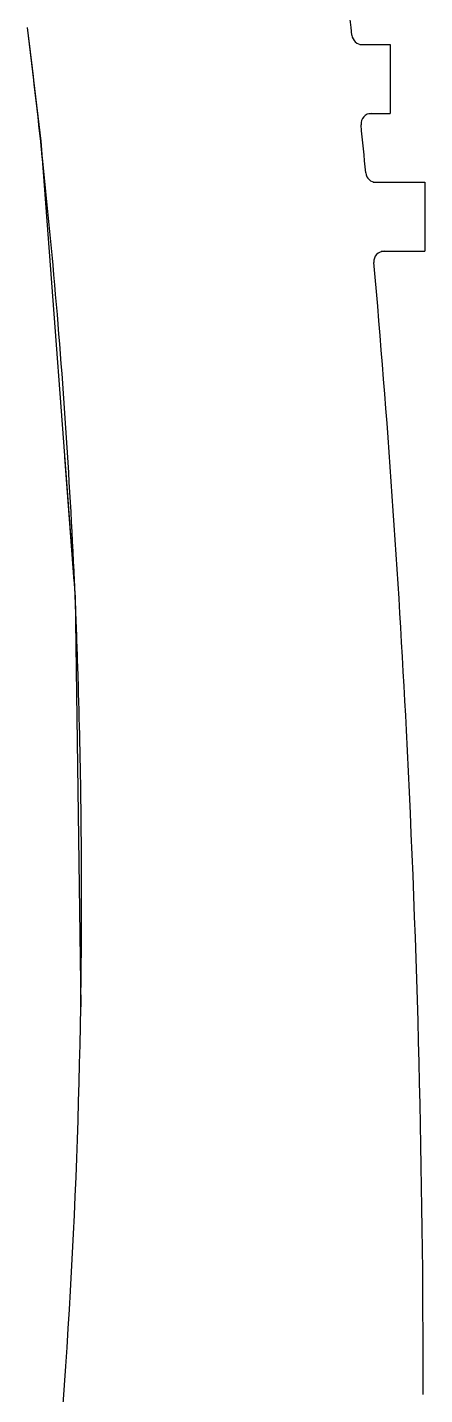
# Model space of a CAD drawing. Header units: millimetres. Extents: x 5828 to 7155, y 123 to 421.
# Drawn here: x 6524.29 to 6530.07, y 265.8 to 285.65 of the extents above; entities that cross this region are included whole.
import ezdxf

# ---------------------------------------------------------------- set-up
doc = ezdxf.new("R2010")
doc.units = ezdxf.units.MM
doc.layers.add('外形图', color=7, linetype='Continuous')

msp = doc.modelspace()

# ---------------------------------------------------------------- linework, layer by layer
at = {"layer": '外形图', "color": 0, "linetype": 'Continuous'}
for p, q in [((6524.2873, 285.6501), (6524.482, 283.9999)), ((6529.1202, 285.4004), (6529.5651, 285.4004)), ((6529.5651, 285.4004), (6529.5651, 284.4004)), ((6529.2509, 284.4004), (6529.5651, 284.4004)), ((6524.482, 283.9999), (6524.9835, 277.3772)), ((6529.3176, 283.4004), (6530.0651, 283.4004)), ((6530.0651, 283.4004), (6530.0651, 282.4003)), ((6529.4346, 282.4003), (6530.0651, 282.4003)), ((6524.6615, 282.1996), (6524.6615, 282.1994)), ((6524.8296, 279.4105), (6524.966, 277.6091)), ((6524.9835, 277.3772), (6525.0645, 271.4304)), ((6524.9835, 277.3772), (6524.9869, 277.1286)), ((6525.0268, 276.2152), (6525.0268, 276.215))]:
    msp.add_line(p, q, dxfattribs=at)
msp.add_lwpolyline([(6524.4815, 284.0041), (6524.4818, 284.0022), (6524.5005, 283.7548)], dxfattribs=at)
for centre, radius, start, end in [((6343.7244, 265.905), 186.3196, 6.047584, 7.176471), ((6423.5157, 273.0232), 101.5613, 6.06599, 7.142048), ((6529.1562, 285.5504), 0.15, 186.04726, 269.99999), ((6529.2893, 284.2504), 0.15, 90.00001, 185.64617), ((6343.673, 265.8995), 186.3712, 5.430127, 5.646168), ((6423.5297, 273.0248), 101.5471, 5.183767, 6.065942), ((6529.3572, 283.5504), 0.15, 185.43013, 269.99999), ((6529.4762, 282.2503), 0.15, 90.00001, 185.02911), ((6423.4971, 273.0221), 101.5799, 2.588329, 5.183487), ((6343.7408, 265.9051), 186.3033, 2.93646, 5.029215), ((6423.4965, 273.0224), 101.5804, 2.317424, 2.58817), ((6423.4918, 273.0222), 101.5852, 1.801189, 2.317422), ((6423.4952, 273.0224), 101.5817, 359.65864, 1.801022), ((6344.2181, 265.9279), 185.8254, 359.960546, 2.936994), ((6423.4935, 273.0227), 101.5834, 359.101887, 359.658519), ((6423.4708, 273.0248), 101.6062, 354.139446, 359.100875)]:
    msp.add_arc(centre, radius, start, end, dxfattribs=at)

doc.saveas('drawing.dxf')
